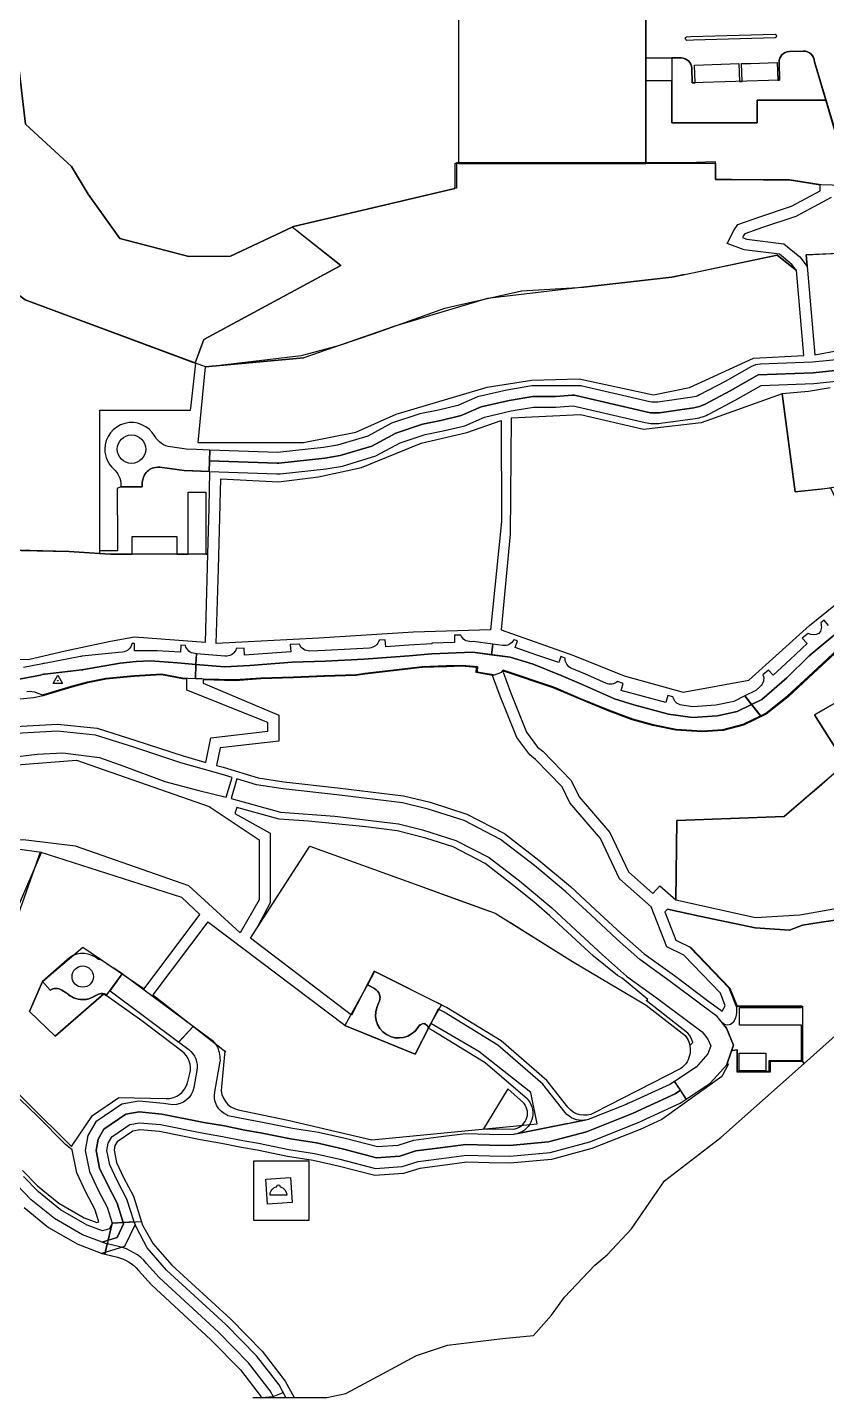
# Model space of a CAD drawing. Header units: millimetres. Extents: x 2881908 to 2882913, y 1027410 to 1028188.
# Drawn here: x 2882169.5 to 2882394.3, y 1027410.2 to 1027795.9 of the extents above; entities that cross this region are included whole.
import ezdxf

# ---------------------------------------------------------------- set-up
doc = ezdxf.new("R2010")
doc.units = ezdxf.units.MM
for name, color, linetype in [('A-road-hat', 253, 'Continuous'), ('E-1', 101, 'Continuous'), ('E-2 (STEEP SLOPES)', 105, 'Continuous'), ('E-3', 103, 'Continuous'), ('FOOTPATH', 33, 'Continuous'), ('I-1 (DZONG AND DISTRICT COURT', 134, 'Continuous'), ('OS', 80, 'Continuous'), ('ROAD', 253, 'Continuous'), ('SP-2', 231, 'Continuous'), ('TRANSIT NODE', 239, 'Continuous'), ('UV-2A', 50, 'Continuous'), ('UV-2B', 51, 'Continuous')]:
    doc.layers.add(name, color=color, linetype=linetype)

msp = doc.modelspace()

# ---------------------------------------------------------------- linework, layer by layer
at = {"layer": 'A-road-hat'}
for p, q in [((2882220.82, 1027676.9), (2882220.59, 1027670.91)), ((2882220.82, 1027676.9), (2882220.59, 1027670.91)), ((2882195.78, 1027666.59), (2882194.78, 1027666.09)), ((2882195.78, 1027666.59), (2882194.78, 1027666.09)), ((2882371.26, 1027607.69), (2882375.95, 1027601.85)), ((2882193.34, 1027459.35), (2882191.3, 1027450.58)), ((2882193.34, 1027459.35), (2882201.5, 1027459.76)), ((2882232.92, 1027410.22), (2882244.5, 1027410.26))]:
    msp.add_line(p, q, dxfattribs=at)
at = {"layer": 'A-road-hat', "linetype": 'Continuous'}
for points in [[(2882287.41, 1027520.03), (2882284.62, 1027521.42)], [(2882369.24, 1027520.13), (2882368.94, 1027520.13)], [(2882369.24, 1027520.13), (2882368.94, 1027520.13)], [(2882351.5, 1027499.21), (2882354.83, 1027494.22)]]:
    msp.add_lwpolyline(points, dxfattribs=at)
at = {"layer": 'E-1'}
for points in [[(2882389.16, 1027693.42), (2882381.74, 1027692.71)], [(2882381.74, 1027692.71), (2882385.44, 1027665.17)], [(2882395.29, 1027694.45), (2882389.16, 1027693.42)], [(2882385.44, 1027665.17), (2882393.2, 1027665.96)], [(2882393.2, 1027665.96), (2882398.68, 1027666.87)], [(2882173.73, 1027527.35), (2882170.11, 1027518.9)], [(2882265.14, 1027526.39), (2882258.79, 1027514.98)], [(2882267.08, 1027525.37), (2882265.14, 1027526.39)], [(2882170.11, 1027518.9), (2882177.34, 1027511.93), (2882190.97, 1027523.89), (2882191.63, 1027523.4)], [(2882191.63, 1027523.4), (2882191.87, 1027523.59)], [(2882258.79, 1027514.98), (2882278.57, 1027506.85)], [(2882278.57, 1027506.85), (2882282.29, 1027514.2)], [(2882304.58, 1027497.1), (2882297.79, 1027485.83)], [(2882309.04, 1027493.23), (2882304.58, 1027497.1)], [(2882309.19, 1027493.04), (2882309.04, 1027493.23)], [(2882297.79, 1027485.83), (2882306.08, 1027485.78)], [(2882328.29, 1027480.29), (2882316.91, 1027477.26)], [(2882233.21, 1027460.07), (2882233.21, 1027476.9), (2882248.64, 1027476.9), (2882248.64, 1027460.07), (2882233.21, 1027460.07)], [(2882244.01, 1027465.14), (2882237.06, 1027464.64), (2882236.53, 1027471.69), (2882243.48, 1027472.19), (2882244.01, 1027465.14)]]:
    msp.add_lwpolyline(points, dxfattribs=at)
for points in [[(2882180.37, 1027524.15), (2882179.19, 1027524.91, 0.299769), (2882175.89, 1027524.88), (2882173.73, 1027527.35)], [(2882180.74, 1027523.87, 0.038488), (2882180.37, 1027524.15)], [(2882268.28, 1027521.2, 0.427062), (2882267.08, 1027525.37)], [(2882279.35, 1027514.39, -0.975927), (2882268.28, 1027521.2)], [(2882282.29, 1027514.2, 0.752123), (2882279.35, 1027514.39)], [(2882306.08, 1027485.78, 0.593653), (2882309.19, 1027493.04)], [(2882237.74, 1027467.23, -0.354291), (2882239.61, 1027469.53, -1.110271), (2882240.59, 1027469.53, -0.354291), (2882242.45, 1027467.23), (2882237.74, 1027467.23, -0.354291)]]:
    msp.add_lwpolyline(points, format="xyb", dxfattribs=at)
at = {"layer": 'E-1', "linetype": 'Continuous'}
for points in [[(2882188.76, 1027523.4), (2882188.76, 1027523.4, -0.346074), (2882180.74, 1027523.87, 0.038488), (2882180.37, 1027524.15), (2882179.19, 1027524.91, 0.299769), (2882175.89, 1027524.88)], [(2882191.87, 1027523.59, 0.279345), (2882188.76, 1027523.4, -0.115038), (2882186.02, 1027522.31), (2882185.85, 1027522.28, -0.215287), (2882180.74, 1027523.87, 0.038488)], [(2882191.87, 1027523.58), (2882191.87, 1027523.59, 0.07992), (2882190.97, 1027523.89)]]:
    msp.add_lwpolyline(points, format="xyb", dxfattribs=at)
at = {"layer": 'E-1'}
for points in [[(2882348.69, 1027471.23), (2882364.5, 1027483.46), (2882387.95, 1027504.28), (2882387.54, 1027504.83), (2882378.43, 1027504.83), (2882378.43, 1027501.83), (2882369.13, 1027501.83), (2882369.13, 1027508.13), (2882367.78, 1027507.94), (2882367.43, 1027507.55), (2882366.23, 1027504), (2882366.67, 1027504.12), (2882364.78, 1027500.58), (2882347.97, 1027488.51), (2882341.85, 1027485.69), (2882328.29, 1027480.29), (2882316.91, 1027477.26), (2882305.3, 1027476.16), (2882299.38, 1027476.29), (2882293.1, 1027476.49), (2882286.21, 1027475.57), (2882279.84, 1027474.74), (2882275.25, 1027473.25), (2882267.25, 1027472.7), (2882256.95, 1027475.38), (2882249.84, 1027476.97), (2882242.64, 1027478.1), (2882234.12, 1027479.83), (2882229.75, 1027480.59), (2882224.05, 1027481.76), (2882218.16, 1027482.77), (2882206.61, 1027485.08), (2882201.14, 1027485.58), (2882199.12, 1027485.23), (2882194.77, 1027482.24), (2882194.12, 1027481.16), (2882193.89, 1027479.84), (2882194.6, 1027476.38), (2882196.57, 1027472.21), (2882199.35, 1027466.88), (2882201.92, 1027458.75), (2882204.89, 1027453.5), (2882210.11, 1027447.51), (2882226.7, 1027432.27), (2882235.49, 1027423.29), (2882241.96, 1027414.88), (2882244.5, 1027410.26), (2882253.68, 1027410.29), (2882259.09, 1027411.4), (2882269.34, 1027416.9), (2882278.91, 1027422.1), (2882287.64, 1027425.01), (2882303.1, 1027426.89), (2882311.8, 1027427.72), (2882316.89, 1027433.45), (2882320.61, 1027438.47), (2882329.13, 1027447.49), (2882332.58, 1027450.36), (2882339.43, 1027457.75)], [(2882248.64, 1027460.07), (2882233.21, 1027460.07), (2882233.21, 1027476.9), (2882248.64, 1027476.9)], [(2882244.01, 1027465.14), (2882237.06, 1027464.64), (2882236.53, 1027471.69), (2882243.48, 1027472.19)]]:
    msp.add_lwpolyline(points, close=True, dxfattribs=at)
at = {"layer": 'E-1', "linetype": 'Continuous'}
msp.add_lwpolyline([(2882311.8, 1027427.72), (2882316.89, 1027433.45), (2882320.61, 1027438.47), (2882329.13, 1027447.49), (2882332.58, 1027450.36), (2882339.43, 1027457.75), (2882348.69, 1027471.23), (2882364.5, 1027483.46), (2882387.95, 1027504.28)], dxfattribs=at)
at = {"layer": 'E-1'}
msp.add_lwpolyline([(2882242.45, 1027467.23), (2882237.74, 1027467.23, -0.354291), (2882239.61, 1027469.53, -1.110271), (2882240.59, 1027469.53, -0.354291)], format="xyb", close=True, dxfattribs=at)
at = {"layer": 'E-2 (STEEP SLOPES)'}
msp.add_lwpolyline([(2882392.44, 1027749.85), (2882392.44, 1027751.46), (2882383.79, 1027752.84), (2882376.51, 1027752.84), (2882363.07, 1027753.14), (2882363.07, 1027758.01), (2882354.93, 1027757.71), (2882290.19, 1027757.71), (2882290.19, 1027750.65), (2882289.73, 1027750.65), (2882289.73, 1027750.54), (2882243.96, 1027739.71), (2882257.62, 1027728.88), (2882219.11, 1027708.05), (2882216.65, 1027701.44), (2882219.47, 1027700.4), (2882219.67, 1027700.37), (2882246.54, 1027703.56), (2882247.22, 1027703.67), (2882257.42, 1027706.39), (2882267.03, 1027709.69), (2882273.34, 1027711.98), (2882286.93, 1027716.84), (2882289.73, 1027717.53), (2882308.47, 1027721.69), (2882325.95, 1027722.75), (2882350.75, 1027725.55), (2882380.37, 1027731.78), (2882385.82, 1027727.41), (2882385.82, 1027727.41), (2882385.82, 1027727.46), (2882384.53, 1027729.17), (2882381.01, 1027732.05), (2882371.07, 1027733.26), (2882366.33, 1027735.04), (2882368.25, 1027738.93), (2882369.34, 1027740.38), (2882375.25, 1027742.49), (2882384.4, 1027745.54)], close=True, dxfattribs=at)
msp.add_lwpolyline([(2882395.54, 1027747.95), (2882385.63, 1027742.63), (2882376.26, 1027739.51), (2882371.26, 1027737.72), (2882370.9, 1027737.25), (2882370.62, 1027736.69), (2882371.81, 1027736.24), (2882382.27, 1027734.97), (2882386.79, 1027731.28), (2882388.82, 1027728.61), (2882388.54, 1027731.86), (2882412.52, 1027733.11)], dxfattribs=at)
at = {"layer": 'E-3'}
for points in [[(2882195.48, 1027736.44), (2882186.61, 1027748.91), (2882181.92, 1027756.76), (2882168.96, 1027768.66), (2882166.61, 1027788.57), (2882162.89, 1027793.75), (2882144.08, 1027822.39), (2882140.6, 1027834.17)], [(2882129.94, 1027779.94), (2882132, 1027770.55), (2882131.95, 1027760.46), (2882130.7, 1027750.84), (2882130, 1027748.33), (2882168.91, 1027719.15), (2882216.65, 1027701.39), (2882219.11, 1027708), (2882257.62, 1027728.84), (2882243.96, 1027739.66), (2882226.66, 1027731.48), (2882214.89, 1027731.43), (2882195.48, 1027736.44)], [(2882195.48, 1027736.44), (2882186.61, 1027748.91)], [(2882162.59, 1027538.37), (2882173.47, 1027563.62), (2882166.62, 1027564.56)], [(2882348.83, 1027546.94), (2882349.52, 1027547.71), (2882358.49, 1027545.76), (2882374.18, 1027542.41), (2882383.84, 1027541.81), (2882387.54, 1027543.15), (2882392.17, 1027543.91), (2882405.79, 1027545.9), (2882420.26, 1027549.13), (2882427.66, 1027551.79), (2882433.11, 1027555.51), (2882441.89, 1027558.64), (2882447.95, 1027561.21), (2882449.68, 1027563.32)], [(2882348.83, 1027546.94), (2882351.84, 1027538.97)], [(2882351.84, 1027538.97), (2882356.08, 1027536.93), (2882367.08, 1027525.43), (2882369.13, 1027520.43), (2882387.54, 1027520.43), (2882387.54, 1027504.83), (2882387.95, 1027504.28)], [(2882387.95, 1027504.28), (2882398.5, 1027513.64), (2882411.94, 1027522.24), (2882430.06, 1027532.11), (2882444.29, 1027539.62)], [(2882387.95, 1027504.28), (2882387.54, 1027504.83)], [(2882168.14, 1027474.14), (2882172.34, 1027469.86), (2882178.35, 1027464.98), (2882185.51, 1027460.84), (2882189.05, 1027459.5), (2882189.53, 1027459.65), (2882189.57, 1027459.73), (2882188.45, 1027463.26), (2882185.98, 1027468), (2882183.42, 1027473.44), (2882182.08, 1027479.94), (2882180.25, 1027481.43), (2882172.31, 1027489.46), (2882167.5, 1027494.14)]]:
    msp.add_lwpolyline(points, dxfattribs=at)
at = {"layer": 'E-3', "color": 115, "linetype": 'Continuous', "true_color": 0x70a072}
msp.add_lwpolyline([(2882405.79, 1027545.9), (2882392.17, 1027543.91), (2882387.54, 1027543.15), (2882383.84, 1027541.81), (2882374.18, 1027542.41), (2882358.49, 1027545.76), (2882349.52, 1027547.71), (2882348.83, 1027546.94), (2882351.84, 1027538.97), (2882356.08, 1027536.93), (2882367.08, 1027525.43), (2882369.13, 1027520.43), (2882387.54, 1027520.43), (2882387.54, 1027504.83), (2882387.95, 1027504.28), (2882398.5, 1027513.64)], dxfattribs=at)
at = {"layer": 'FOOTPATH'}
msp.add_lwpolyline([(2882168.57, 1027463.7), (2882175.43, 1027458.14), (2882183.7, 1027453.36), (2882190.21, 1027450.89, 0.033264), (2882190.97, 1027450.66), (2882191.3, 1027450.58), (2882191.98, 1027453.51), (2882191.65, 1027453.58, -0.033264), (2882191.27, 1027453.7), (2882190.5, 1027453.99), (2882192.21, 1027454.51), (2882193.34, 1027459.35), (2882192.58, 1027457.76), (2882190.61, 1027457.16), (2882186.28, 1027458.79), (2882178.84, 1027463.1), (2882172.61, 1027468.14), (2882168.4, 1027472.45)], format="xyb", dxfattribs=at)
at = {"layer": 'I-1 (DZONG AND DISTRICT COURT'}
msp.add_lwpolyline([(2882144.08, 1027822.39), (2882162.89, 1027793.75), (2882166.61, 1027788.57), (2882168.96, 1027768.66), (2882181.92, 1027756.76), (2882186.61, 1027748.91), (2882195.48, 1027736.44), (2882214.89, 1027731.43), (2882226.66, 1027731.48), (2882244, 1027739.68), (2882243.96, 1027739.71), (2882289.73, 1027750.54), (2882289.73, 1027750.65), (2882289.86, 1027751.19), (2882289.85, 1027757.66), (2882343.42, 1027757.66), (2882343.42, 1027877.73)], dxfattribs=at)
msp.add_lwpolyline([(2882216.84, 1027701.32), (2882168.91, 1027719.15), (2882130.07, 1027748.28), (2882128.97, 1027744.34), (2882125.79, 1027738.24), (2882120.81, 1027730.77), (2882100.04, 1027702.77), (2882089.48, 1027680.83), (2882086.17, 1027672.32), (2882086.51, 1027670.93), (2882086.94, 1027670.07), (2882112.71, 1027638.79), (2882112.86, 1027638.61), (2882112.86, 1027638.6), (2882116.41, 1027634.3), (2882119.54, 1027635.65), (2882149.77, 1027649.05), (2882181.27, 1027648.36), (2882189.85, 1027647.78), (2882189.85, 1027688.13), (2882215.37, 1027688.13), (2882215.48, 1027688.71)], close=True, dxfattribs=at)
at = {"layer": 'OS'}
for points in [[(2882394.09, 1027775.36), (2882374.74, 1027775.36), (2882374.74, 1027769.05), (2882350.73, 1027769.05), (2882350.73, 1027780.86), (2882343.42, 1027780.86), (2882343.42, 1027757.66), (2882363.07, 1027757.66), (2882363.07, 1027753.09), (2882383.82, 1027753.09), (2882392.74, 1027751.66), (2882398.92, 1027751.45), (2882400.91, 1027752.03)], [(2882218.9, 1027612.27), (2882218.9, 1027611.32), (2882240.18, 1027602.26), (2882240.18, 1027594.98), (2882223.68, 1027593.08), (2882222.7, 1027588.14), (2882224.53, 1027587.63), (2882234.37, 1027584.63), (2882241.63, 1027583.56), (2882256.76, 1027581.85), (2882275.32, 1027579.59), (2882282.79, 1027577.77), (2882293.12, 1027574.47), (2882303.65, 1027568.96), (2882313.36, 1027561.51), (2882322.27, 1027554.1), (2882329.2, 1027547.61), (2882336.62, 1027540.74), (2882342.96, 1027535.09), (2882351.47, 1027528.99), (2882360.41, 1027522.27), (2882364.88, 1027518.98), (2882365.8, 1027520.45), (2882364.41, 1027524.05), (2882354.15, 1027534.77), (2882349.38, 1027537.06), (2882344.94, 1027548.38), (2882336.07, 1027556.26), (2882330.73, 1027567.6), (2882322.07, 1027577.6), (2882319.88, 1027582.11), (2882312.4, 1027589.84), (2882310.78, 1027591.11), (2882307.12, 1027596.01), (2882302.47, 1027607.62), (2882300.34, 1027613.47), (2882295.68, 1027614.28), (2882295.77, 1027615.74), (2882291.73, 1027616.06), (2882287.33, 1027615.93), (2882280.55, 1027615.73), (2882264.4, 1027613.86), (2882262, 1027613.48), (2882253.02, 1027613.19), (2882244.39, 1027612.77), (2882235.16, 1027612.54), (2882227.97, 1027611.99), (2882219.04, 1027612.26)]]:
    msp.add_lwpolyline(points, close=True, dxfattribs=at)
for points in [[(2882397.68, 1027620.68), (2882390.61, 1027614.12), (2882383.47, 1027607.5), (2882377.33, 1027602.57), (2882370.95, 1027599.5), (2882365.15, 1027597.97), (2882359.26, 1027597.57), (2882351.92, 1027598.05), (2882345.45, 1027599.35), (2882339.62, 1027600.98), (2882332.86, 1027603.49), (2882324.98, 1027606.75), (2882317.36, 1027610.03), (2882303.38, 1027614.7), (2882303.29, 1027614.44), (2882305.37, 1027608.73), (2882309.85, 1027597.54), (2882313.01, 1027593.29), (2882314.47, 1027592.15), (2882322.45, 1027583.92), (2882324.68, 1027579.32), (2882333.35, 1027569.31), (2882338.61, 1027558.16), (2882345.43, 1027552.09), (2882347.4, 1027554.22), (2882351.86, 1027550.34), (2882352.17, 1027572.63), (2882382.31, 1027573.79), (2882385.14, 1027576.2), (2882389.3, 1027579.74), (2882391.45, 1027581.58), (2882394.57, 1027584.24)], [(2882399.62, 1027588.55), (2882390.86, 1027602.43), (2882414.03, 1027615.71)], [(2882166.04, 1027599.15), (2882178.01, 1027599.76), (2882189.08, 1027598.62), (2882200, 1027595.19), (2882213.28, 1027590.82), (2882219.71, 1027589), (2882221.08, 1027595.9), (2882237.08, 1027597.75), (2882237.08, 1027600.21), (2882214.33, 1027609.33), (2882214.33, 1027612.46), (2882213.12, 1027612.51), (2882207.19, 1027613.64), (2882199.56, 1027613.19), (2882191.61, 1027612.43), (2882186.46, 1027611.35), (2882181.96, 1027610.17), (2882176.67, 1027608.54), (2882173.97, 1027607.71), (2882171.19, 1027607.17), (2882164.6, 1027606.47)]]:
    msp.add_lwpolyline(points, dxfattribs=at)
msp.add_lwpolyline([(2882356.64, 1027510.18, 0.101049), (2882355.24, 1027512.83), (2882343.53, 1027521.96), (2882343.98, 1027522.31), (2882336.81, 1027528.27), (2882335.44, 1027529.01), (2882328.69, 1027534.45), (2882316.45, 1027545.85), (2882311.9, 1027549.72), (2882305.98, 1027554.57), (2882298.25, 1027560.5), (2882289.25, 1027565.21), (2882281.54, 1027567.67), (2882273.52, 1027569.74), (2882264.65, 1027570.82), (2882248.52, 1027572.43), (2882240.33, 1027573.03), (2882228.38, 1027576.3), (2882227.85, 1027574.63), (2882237.76, 1027569.04), (2882237.76, 1027549.45), (2882234.27, 1027542.87), (2882234.38, 1027542.89), (2882248.96, 1027565.47), (2882279.55, 1027554.34), (2882285.18, 1027552.3), (2882290.14, 1027550.46), (2882298.18, 1027547.59), (2882301.11, 1027546.53), (2882304.04, 1027544.7), (2882306.1, 1027543.44), (2882306.25, 1027543.33), (2882322.84, 1027533), (2882343.52, 1027520.7), (2882354.53, 1027512.11, -0.121245), (2882355.83, 1027509.29)], format="xyb", close=True, dxfattribs=at)
at = {"layer": 'ROAD'}
for points in [[(2882290.87, 1027847.75), (2882343.42, 1027847.75), (2882343.42, 1027757.51), (2882290.87, 1027757.51)], [(2882412.39, 1027632.44), (2882412.5, 1027632.36), (2882413.83, 1027633.48), (2882411.6, 1027637.01), (2882405.64, 1027632.36), (2882398.26, 1027626.44), (2882389.36, 1027619.03), (2882383.11, 1027612.82), (2882376.03, 1027606.73), (2882373.19, 1027605.3), (2882375.73, 1027602.13), (2882377.17, 1027602.83), (2882383.28, 1027607.73), (2882390.41, 1027614.34), (2882397.48, 1027620.91), (2882405.9, 1027627.72), (2882412.39, 1027632.44)], [(2882311.73, 1027616.61), (2882305.32, 1027618.58), (2882294.76, 1027619.99), (2882283.18, 1027619.52), (2882276.87, 1027618.96), (2882264.12, 1027618.06), (2882253.36, 1027617.51), (2882244.01, 1027617.17), (2882232.09, 1027616.27), (2882224.96, 1027615.86), (2882216.92, 1027616.58), (2882216.76, 1027612.66), (2882218.6, 1027612.58), (2882219.05, 1027612.56), (2882227.96, 1027612.29), (2882235.14, 1027612.84), (2882244.38, 1027613.07), (2882253.01, 1027613.49), (2882261.97, 1027613.78), (2882264.36, 1027614.16), (2882280.53, 1027616.03), (2882287.32, 1027616.23), (2882291.74, 1027616.36), (2882296.09, 1027616.01), (2882296, 1027614.53), (2882300.57, 1027613.74), (2882300.63, 1027613.58), (2882302.97, 1027614.43), (2882303.19, 1027615.08), (2882317.46, 1027610.31), (2882325.1, 1027607.02), (2882332.97, 1027603.77), (2882339.72, 1027601.27), (2882345.52, 1027599.64), (2882351.96, 1027598.34), (2882359.26, 1027597.87), (2882365.1, 1027598.27), (2882370.84, 1027599.78), (2882375.73, 1027602.13), (2882373.19, 1027605.3), (2882369.17, 1027603.28), (2882363.56, 1027602.14), (2882356.6, 1027601.64), (2882349.84, 1027602.59), (2882340.1, 1027605.18), (2882334.66, 1027606.9), (2882325.3, 1027611.05), (2882319.6, 1027613.44), (2882311.73, 1027616.61)], [(2882179.36, 1027611.25), (2882176.76, 1027611.25), (2882178.06, 1027613.51), (2882179.36, 1027611.25)], [(2882178.11, 1027611.95), (2882178.06, 1027611.92), (2882178.01, 1027611.95), (2882177.98, 1027612), (2882178.01, 1027612.05), (2882178.06, 1027612.08), (2882178.11, 1027612.05), (2882178.14, 1027612), (2882178.11, 1027611.95)], [(2882341.71, 1027533.53), (2882335.28, 1027539.26), (2882327.84, 1027546.15), (2882320.94, 1027552.6), (2882312.11, 1027559.95), (2882302.57, 1027567.27), (2882292.35, 1027572.62), (2882282.25, 1027575.84), (2882274.96, 1027577.62), (2882256.56, 1027579.86), (2882241.48, 1027581.56), (2882233.93, 1027582.68), (2882228.36, 1027584.37), (2882226.84, 1027578.8), (2882240.67, 1027575.01), (2882255.98, 1027573.89), (2882273.88, 1027571.71), (2882280.63, 1027570.06), (2882290.03, 1027567.06), (2882299.33, 1027562.19), (2882308.36, 1027555.26), (2882316.97, 1027548.1), (2882323.75, 1027541.75), (2882331.25, 1027534.81), (2882337.96, 1027528.84), (2882346.74, 1027522.54), (2882355.63, 1027515.86), (2882359.27, 1027513.17), (2882360.92, 1027511.11), (2882361.68, 1027509.24), (2882360.9, 1027506.96), (2882357.59, 1027503.27), (2882351.5, 1027499.21), (2882354.83, 1027494.22), (2882361.54, 1027498.7), (2882366.18, 1027503.86), (2882366.23, 1027504), (2882366.23, 1027504), (2882367.43, 1027507.55), (2882367.46, 1027507.58), (2882368.09, 1027509.43), (2882366.14, 1027514.18), (2882363.47, 1027517.53), (2882359.21, 1027520.67), (2882350.29, 1027527.38), (2882341.71, 1027533.53)], [(2882196.14, 1027529.49), (2882192.74, 1027524.78), (2882192.8, 1027524.75), (2882212.06, 1027510.27), (2882216.17, 1027514.64)], [(2882374.67, 1027507.16), (2882377.17, 1027507.16), (2882377.17, 1027502.16), (2882374.67, 1027502.16), (2882372.17, 1027502.16), (2882369.67, 1027502.16), (2882369.67, 1027507.16), (2882372.17, 1027507.16), (2882374.67, 1027507.16)], [(2882341.06, 1027487.53), (2882353.11, 1027493.08), (2882354.83, 1027494.22), (2882353.17, 1027496.72), (2882351.65, 1027495.7), (2882339.87, 1027490.29), (2882326.71, 1027485.04), (2882316.03, 1027482.2), (2882305.12, 1027481.17), (2882299.51, 1027481.29), (2882292.84, 1027481.5), (2882285.56, 1027480.52), (2882278.73, 1027479.64), (2882274.29, 1027478.19), (2882267.72, 1027477.74), (2882258.12, 1027480.24), (2882250.78, 1027481.88), (2882243.53, 1027483.03), (2882235.04, 1027484.74), (2882230.69, 1027485.5), (2882224.97, 1027486.68), (2882219.08, 1027487.68), (2882207.33, 1027490.04), (2882200.93, 1027490.62), (2882197.18, 1027489.97), (2882191.03, 1027485.74), (2882189.36, 1027482.94), (2882188.8, 1027479.77), (2882189.82, 1027474.79), (2882192.09, 1027469.99), (2882194.71, 1027464.95), (2882196.44, 1027459.5), (2882199.54, 1027459.66), (2882197.49, 1027466.11), (2882194.77, 1027471.32), (2882192.69, 1027475.75), (2882191.85, 1027479.81), (2882192.22, 1027481.87), (2882193.27, 1027483.64), (2882198.34, 1027487.12), (2882201.06, 1027487.6), (2882206.89, 1027487.06), (2882218.53, 1027484.73), (2882224.42, 1027483.73), (2882230.13, 1027482.55), (2882234.49, 1027481.79), (2882243, 1027480.07), (2882250.22, 1027478.93), (2882257.42, 1027477.32), (2882267.44, 1027474.72), (2882274.87, 1027475.23), (2882279.4, 1027476.7), (2882285.95, 1027477.55), (2882292.99, 1027478.49), (2882299.43, 1027478.29), (2882305.23, 1027478.16), (2882316.56, 1027479.24), (2882327.66, 1027482.19)], [(2882196.56, 1027459.12), (2882196.44, 1027459.5), (2882193.34, 1027459.35), (2882192.21, 1027454.51), (2882194.72, 1027455.27), (2882196.56, 1027459.12)]]:
    msp.add_lwpolyline(points, close=True, dxfattribs=at)
for points in [[(2882343.42, 1027805.82), (2882343.42, 1027787.26), (2882353.34, 1027787.26, -0.405633), (2882356.34, 1027784.35), (2882356.34, 1027784.35, 0.40575), (2882353.34, 1027787.26), (2882353.34, 1027787.26, -0.405729), (2882356.34, 1027784.35), (2882356.46, 1027780.26), (2882357.3, 1027780.29), (2882357.13, 1027785.28), (2882359.63, 1027785.36), (2882362.08, 1027785.43), (2882362.08, 1027785.43), (2882362.13, 1027785.43), (2882364.63, 1027785.51), (2882364.63, 1027785.49), (2882367.13, 1027785.57), (2882367.13, 1027785.58), (2882369.63, 1027785.66), (2882369.79, 1027780.66), (2882370.55, 1027780.68), (2882370.39, 1027785.67), (2882372.89, 1027785.75), (2882375.39, 1027785.81), (2882375.38, 1027785.82), (2882377.88, 1027785.9), (2882380.38, 1027785.98), (2882380.55, 1027780.98), (2882381.05, 1027781), (2882380.9, 1027786, -0.414033), (2882383.81, 1027789.08), (2882387.7, 1027789.2, -0.206383), (2882389.91, 1027788.32, -0.18942), (2882390.92, 1027786.19), (2882400.88, 1027752.81)], [(2882356.87, 1027792.28), (2882354.97, 1027792.22, -0.615481), (2882354.84, 1027793.22), (2882354.84, 1027793.22), (2882354.84, 1027793.22), (2882356.12, 1027793.26)], [(2882356.12, 1027793.26), (2882379.77, 1027793.95, -0.83947), (2882379.8, 1027792.95), (2882356.87, 1027792.28)], [(2882399.9, 1027702.61), (2882390.3, 1027701.6), (2882375.69, 1027701.1, 0.120816), (2882372.94, 1027700.32), (2882365.91, 1027696.34), (2882358.53, 1027692.41, -0.088016), (2882356.54, 1027691.76), (2882346.77, 1027690.4, -0.091778), (2882344.59, 1027690.49), (2882325.57, 1027694.9, 0.05695), (2882324.89, 1027694.98), (2882311.39, 1027694.98), (2882304.38, 1027693.81), (2882296.14, 1027691.91), (2882290.56, 1027689.48), (2882285.12, 1027688.14), (2882279.85, 1027687.11), (2882271.94, 1027684.44), (2882265.22, 1027680.83), (2882256.75, 1027678.27), (2882252.75, 1027677.6), (2882239.89, 1027676.19), (2882220.82, 1027676.9), (2882220.71, 1027673.91), (2882239.78, 1027673.19, 0.036781), (2882240.22, 1027673.2), (2882253.16, 1027674.63), (2882257.44, 1027675.34), (2882266.37, 1027678.04), (2882273.14, 1027681.68), (2882280.62, 1027684.2), (2882285.77, 1027685.21), (2882291.53, 1027686.63), (2882297.09, 1027689.05), (2882304.97, 1027690.87), (2882311.63, 1027691.98), (2882318, 1027691.98), (2882322.82, 1027692.32, -0.074843), (2882323.71, 1027692.25), (2882343.91, 1027687.57, 0.091778), (2882347.19, 1027687.43), (2882356.95, 1027688.79, 0.088016), (2882359.94, 1027689.76), (2882367.35, 1027693.71), (2882375.06, 1027698.07), (2882390.5, 1027698.61), (2882400.22, 1027699.63, 0.07696)], [(2882400.22, 1027699.63), (2882390.5, 1027698.61), (2882375.06, 1027698.07), (2882367.35, 1027693.71), (2882359.94, 1027689.76, -0.088016), (2882356.95, 1027688.79), (2882347.19, 1027687.43, -0.091778), (2882343.91, 1027687.57), (2882323.71, 1027692.25, 0.074843), (2882322.82, 1027692.32), (2882318, 1027691.98), (2882311.63, 1027691.98), (2882304.97, 1027690.87), (2882297.09, 1027689.05), (2882291.53, 1027686.63), (2882285.77, 1027685.21), (2882280.62, 1027684.2), (2882273.14, 1027681.68), (2882266.37, 1027678.04), (2882257.44, 1027675.34), (2882253.16, 1027674.63), (2882240.22, 1027673.2, -0.036781), (2882239.78, 1027673.19), (2882220.71, 1027673.91), (2882220.59, 1027670.91), (2882239.67, 1027670.19, 0.036781), (2882240.55, 1027670.22), (2882253.57, 1027671.65), (2882258.12, 1027672.42), (2882267.53, 1027675.26), (2882274.34, 1027678.92), (2882281.39, 1027681.3), (2882286.42, 1027682.28), (2882292.49, 1027683.77), (2882298.03, 1027686.19), (2882305.55, 1027687.92), (2882311.88, 1027688.98), (2882318.11, 1027688.98), (2882323.03, 1027689.33), (2882343.24, 1027684.65, 0.091778), (2882347.6, 1027684.45), (2882357.36, 1027685.82, 0.088016), (2882361.35, 1027687.11), (2882368.8, 1027691.08), (2882375.9, 1027695.1), (2882390.71, 1027695.61), (2882400.53, 1027696.64, 0.07696)], [(2882394.78, 1027627.52), (2882393.57, 1027629.04), (2882392.62, 1027628.25, -0.270638), (2882392.09, 1027625.27, -0.270638), (2882389.07, 1027625.29), (2882387.42, 1027623.92), (2882388.81, 1027622.42), (2882384.06, 1027617.99), (2882379.3, 1027613.56), (2882377.97, 1027614.99), (2882376.39, 1027613.64, -0.317837), (2882375.55, 1027610.28), (2882374.35, 1027609.24), (2882371.26, 1027607.69), (2882373.19, 1027605.3), (2882376.03, 1027606.73), (2882383.11, 1027612.82), (2882389.36, 1027619.03), (2882398.26, 1027626.44)], [(2882167.17, 1027612.39), (2882173.17, 1027613.59), (2882173.7, 1027613.72, -0.031141), (2882174.43, 1027613.85), (2882184.79, 1027615.03, 0.016977), (2882185.39, 1027615.12), (2882195.55, 1027616.97), (2882200.05, 1027617.43), (2882204.12, 1027617.54), (2882211.71, 1027617.05), (2882216.92, 1027616.58), (2882217.05, 1027619.58), (2882217.05, 1027619.58), (2882216.59, 1027619.62, -0.317837), (2882213.95, 1027621.87), (2882212.64, 1027621.96), (2882212.52, 1027619.98), (2882206.03, 1027620.39), (2882206.03, 1027620.42), (2882199.58, 1027620.42), (2882199.58, 1027622.42), (2882198.89, 1027622.44, -0.328629), (2882196.28, 1027620.06), (2882195.13, 1027619.95), (2882184.84, 1027618.87, -0.016977), (2882184.44, 1027618.81), (2882174.29, 1027616.85, 0.020994), (2882173.79, 1027616.78), (2882168.41, 1027615.7)], [(2882169.32, 1027608.99, -0.120849), (2882172.16, 1027608.6), (2882173.78, 1027607.97), (2882176.58, 1027608.83), (2882181.88, 1027610.46), (2882186.39, 1027611.64), (2882191.56, 1027612.73), (2882199.54, 1027613.49), (2882207.21, 1027613.94), (2882213.16, 1027612.81), (2882214.63, 1027612.75), (2882216.76, 1027612.66), (2882216.92, 1027616.58), (2882211.71, 1027617.05), (2882204.12, 1027617.54), (2882200.05, 1027617.43), (2882195.55, 1027616.97), (2882185.39, 1027615.12, -0.016977), (2882184.79, 1027615.03), (2882174.43, 1027613.85, 0.031141), (2882173.7, 1027613.72), (2882173.17, 1027613.59), (2882167.17, 1027612.39)], [(2882168.57, 1027463.7), (2882175.43, 1027458.14), (2882183.7, 1027453.36), (2882190.21, 1027450.89, 0.033264), (2882190.97, 1027450.66), (2882191.3, 1027450.58), (2882191.98, 1027453.51), (2882191.65, 1027453.58, -0.033264), (2882191.27, 1027453.7), (2882190.5, 1027453.99), (2882192.21, 1027454.51), (2882193.34, 1027459.35), (2882192.58, 1027457.76), (2882190.61, 1027457.16), (2882186.28, 1027458.79), (2882178.84, 1027463.1), (2882172.61, 1027468.14), (2882168.4, 1027472.45)], [(2882168.57, 1027463.7), (2882175.43, 1027458.14), (2882183.7, 1027453.36), (2882190.21, 1027450.89, 0.033264), (2882190.97, 1027450.66), (2882194.45, 1027449.85, -0.157693), (2882200.77, 1027446.04), (2882204.37, 1027441.92), (2882221.13, 1027426.52), (2882229.44, 1027418.03), (2882235.25, 1027410.48), (2882235.39, 1027410.23), (2882242.22, 1027410.25), (2882240.28, 1027413.78), (2882233.98, 1027421.97), (2882225.31, 1027430.83), (2882208.67, 1027446.11), (2882208.67, 1027446.11), (2882203.19, 1027452.41), (2882200.27, 1027457.95, -0.038768), (2882199.54, 1027459.66), (2882196.44, 1027459.5), (2882196.56, 1027459.12), (2882194.72, 1027455.27), (2882190.5, 1027453.99), (2882184.99, 1027456.08), (2882177.14, 1027460.62), (2882170.59, 1027465.92), (2882166.35, 1027470.25)]]:
    msp.add_lwpolyline(points, format="xyb", dxfattribs=at)
for points in [[(2882220.82, 1027676.9), (2882217.04, 1027677.05), (2882214.13, 1027677.15), (2882209.75, 1027677.77, -0.235373), (2882205.33, 1027680.8, 0.7739), (2882191.28, 1027677.15, 0.213422), (2882193.78, 1027671.56, -0.213422), (2882195.78, 1027667.09), (2882195.78, 1027666.59), (2882201.78, 1027666.59), (2882201.78, 1027667.09, -0.123226), (2882202.48, 1027669.92, -0.207754), (2882204.98, 1027671.9, -0.100343), (2882207.36, 1027672.04), (2882213.6, 1027671.17), (2882220.59, 1027670.91), (2882220.82, 1027676.9)], [(2882220.82, 1027676.9), (2882217.04, 1027677.05), (2882214.13, 1027677.15), (2882209.75, 1027677.77, -0.235373), (2882205.33, 1027680.8, 0.7739), (2882191.28, 1027677.15, 0.213422), (2882193.78, 1027671.56, -0.213422), (2882195.78, 1027667.09), (2882195.78, 1027666.59), (2882201.78, 1027666.59), (2882201.78, 1027667.09, -0.123226), (2882202.48, 1027669.92, -0.207754), (2882204.98, 1027671.9, -0.100343), (2882207.36, 1027672.04), (2882213.6, 1027671.17), (2882220.59, 1027670.91), (2882220.82, 1027676.9)], [(2882214.71, 1027660.06), (2882214.71, 1027662.56), (2882214.71, 1027665.06), (2882219.71, 1027665.06), (2882219.71, 1027662.56), (2882219.71, 1027660.06), (2882219.71, 1027657.56), (2882219.71, 1027655.06), (2882219.71, 1027652.56), (2882219.71, 1027650.06), (2882219.71, 1027647.6), (2882220.25, 1027647.6), (2882220.6, 1027660.63), (2882220.79, 1027670.9), (2882213.6, 1027671.17), (2882207.36, 1027672.04, 0.100343), (2882204.98, 1027671.9, 0.207754), (2882202.48, 1027669.92, 0.123226), (2882201.78, 1027667.09), (2882201.78, 1027666.59), (2882195.78, 1027666.59), (2882194.78, 1027666.09), (2882194.78, 1027663.59), (2882194.78, 1027661.09), (2882194.78, 1027658.59), (2882194.81, 1027658.59), (2882194.81, 1027656.09), (2882194.81, 1027653.59), (2882194.81, 1027651.09), (2882194.81, 1027648.59), (2882189.78, 1027648.59), (2882189.78, 1027647.81), (2882192.89, 1027647.6), (2882198.99, 1027647.6), (2882198.99, 1027652.6), (2882201.49, 1027652.6), (2882203.99, 1027652.6), (2882206.49, 1027652.6), (2882208.99, 1027652.6), (2882211.49, 1027652.6), (2882211.49, 1027647.6), (2882214.71, 1027647.6), (2882214.71, 1027650.06), (2882214.71, 1027652.56), (2882214.71, 1027655.06), (2882214.71, 1027657.56), (2882214.71, 1027660.06)], [(2882214.71, 1027660.06), (2882214.71, 1027662.56), (2882214.71, 1027665.06), (2882219.71, 1027665.06), (2882219.71, 1027662.56), (2882219.71, 1027660.06), (2882219.71, 1027657.56), (2882219.71, 1027655.06), (2882219.71, 1027652.56), (2882219.71, 1027650.06), (2882219.71, 1027647.6), (2882220.25, 1027647.6), (2882220.6, 1027660.63), (2882220.79, 1027670.9), (2882213.6, 1027671.17), (2882207.36, 1027672.04, 0.100343), (2882204.98, 1027671.9, 0.207754), (2882202.48, 1027669.92, 0.123226), (2882201.78, 1027667.09), (2882201.78, 1027666.59), (2882195.78, 1027666.59), (2882194.78, 1027666.09), (2882194.78, 1027663.59), (2882194.78, 1027661.09), (2882194.78, 1027658.59), (2882194.81, 1027658.59), (2882194.81, 1027656.09), (2882194.81, 1027653.59), (2882194.81, 1027651.09), (2882194.81, 1027648.59), (2882189.78, 1027648.59), (2882189.78, 1027647.81), (2882192.89, 1027647.6), (2882198.99, 1027647.6), (2882198.99, 1027652.6), (2882201.49, 1027652.6), (2882203.99, 1027652.6), (2882206.49, 1027652.6), (2882208.99, 1027652.6), (2882211.49, 1027652.6), (2882211.49, 1027647.6), (2882214.71, 1027647.6), (2882214.71, 1027650.06), (2882214.71, 1027652.56), (2882214.71, 1027655.06), (2882214.71, 1027657.56), (2882214.71, 1027660.06)], [(2882300.43, 1027622.26), (2882294.9, 1027622.99), (2882294.29, 1027622.97, -0.317837), (2882291.38, 1027624.85), (2882289.61, 1027624.78), (2882289.67, 1027622.73), (2882283.25, 1027622.53), (2882283.26, 1027622.4), (2882276.77, 1027621.96), (2882270.29, 1027621.52), (2882270.15, 1027623.5), (2882268.4, 1027623.38, -0.317837), (2882265.72, 1027621.18), (2882263.93, 1027621.06), (2882253.23, 1027620.51), (2882248.91, 1027620.35, -0.317837), (2882246.01, 1027622.25), (2882243.73, 1027622.16), (2882243.41, 1027622.14), (2882243.55, 1027620.1), (2882237.06, 1027619.66), (2882230.58, 1027619.21), (2882230.44, 1027621.19), (2882228.26, 1027621.06, -0.317837), (2882225.55, 1027618.9), (2882225, 1027618.87), (2882217.05, 1027619.58), (2882216.92, 1027616.58), (2882224.96, 1027615.86), (2882232.09, 1027616.27), (2882244.01, 1027617.17), (2882253.36, 1027617.51), (2882264.12, 1027618.06), (2882276.87, 1027618.96), (2882283.18, 1027619.52), (2882294.76, 1027619.99), (2882300, 1027619.29), (2882300.43, 1027622.26)], [(2882312.8, 1027619.2), (2882306.65, 1027621.31), (2882307.3, 1027623.2), (2882306.39, 1027623.48), (2882306.3, 1027623.49, -0.317837), (2882303.23, 1027621.88), (2882300.43, 1027622.26), (2882300, 1027619.29), (2882305.32, 1027618.58), (2882311.73, 1027616.61), (2882319.6, 1027613.44), (2882325.3, 1027611.05), (2882334.66, 1027606.9), (2882340.1, 1027605.18), (2882349.84, 1027602.59), (2882356.6, 1027601.64), (2882363.56, 1027602.14), (2882369.17, 1027603.28), (2882373.19, 1027605.3), (2882371.26, 1027607.69), (2882368.18, 1027606.14), (2882363.15, 1027605.12), (2882356.7, 1027604.65), (2882353.59, 1027605.09, -0.320893), (2882351.07, 1027607.5), (2882349.59, 1027607.81), (2882349.07, 1027605.87), (2882342.8, 1027607.57), (2882336.52, 1027609.27), (2882337.04, 1027611.2), (2882335.46, 1027611.79, -0.298253), (2882332.22, 1027611.26), (2882326.49, 1027613.81), (2882322.63, 1027615.45, -0.317837), (2882320.75, 1027618.37), (2882319.55, 1027618.85), (2882318.95, 1027617.1), (2882312.8, 1027619.2)], [(2882193.79, 1027531.1), (2882193.65, 1027531.19, -0.139873), (2882193.24, 1027531.47, -0.070407), (2882190.61, 1027533.26), (2882189.5, 1027533.48, 0.350527), (2882181.4, 1027534.11), (2882173.72, 1027527.34), (2882175.89, 1027524.88, -0.299769), (2882179.19, 1027524.91), (2882180.37, 1027524.15, -0.038488), (2882180.74, 1027523.87, 0.215287), (2882185.85, 1027522.28), (2882186.02, 1027522.31, 0.11494), (2882188.76, 1027523.39, -0.27957), (2882191.87, 1027523.59), (2882196.14, 1027529.49)], [(2882387.24, 1027515.05), (2882384.74, 1027515.05), (2882382.24, 1027515.05), (2882379.74, 1027515.05), (2882377.24, 1027515.05), (2882374.74, 1027515.05), (2882372.24, 1027515.05), (2882369.74, 1027515.05), (2882369.74, 1027520.05), (2882372.24, 1027520.05), (2882374.74, 1027520.05), (2882377.24, 1027520.05), (2882379.74, 1027520.05), (2882382.24, 1027520.05), (2882384.74, 1027520.05), (2882387.24, 1027520.05), (2882387.24, 1027520.43), (2882381.73, 1027520.43), (2882369.13, 1027520.43), (2882367.08, 1027525.43), (2882356.08, 1027536.93), (2882355.86, 1027537.04), (2882366.82, 1027525.58), (2882368.94, 1027520.07), (2882368.94, 1027518.63, -0.169872), (2882367.96, 1027515.82, -0.481634), (2882364.84, 1027515.82), (2882366.14, 1027514.18), (2882368.09, 1027509.43), (2882367.46, 1027507.58), (2882367.78, 1027507.94), (2882369.13, 1027508.13), (2882369.13, 1027502.13), (2882378.13, 1027502.13), (2882378.13, 1027505.13), (2882387.24, 1027505.13), (2882387.24, 1027515.05)], [(2882285.99, 1027520.74), (2882282.89, 1027522.29), (2882267.1, 1027530.18), (2882265.14, 1027526.39), (2882267.08, 1027525.37, -0.427062), (2882268.28, 1027521.2, 0.974928), (2882279.34, 1027514.38, -0.334883), (2882281.36, 1027515.49), (2882281.4, 1027515.36, 0.74392), (2882281.08, 1027515.38), (2882281.33, 1027515.47, 0.284787), (2882281.08, 1027515.38, -0.337187), (2882282.29, 1027514.21), (2882282.26, 1027514.21)], [(2882301.83, 1027509.41), (2882286.68, 1027518.71), (2882285, 1027519.56), (2882282.29, 1027514.2), (2882283.76, 1027513.46), (2882298.27, 1027504.55), (2882310.13, 1027494.27), (2882310.37, 1027493.97, -0.52652), (2882307.42, 1027484.53), (2882326.22, 1027488.27, -0.264414), (2882320.73, 1027490.51), (2882314.49, 1027498.43), (2882301.83, 1027509.41)], [(2882326.22, 1027488.27), (2882322.57, 1027487.54, -0.060142), (2882321.87, 1027487.4), (2882321.07, 1027487.25), (2882307.42, 1027484.53, -0.051146), (2882306.22, 1027484.29), (2882305.01, 1027484.17), (2882299.59, 1027484.29), (2882292.69, 1027484.5), (2882285.17, 1027483.5), (2882278.07, 1027482.58), (2882273.72, 1027481.16), (2882268, 1027480.77), (2882258.83, 1027483.15), (2882251.34, 1027484.83), (2882244.06, 1027485.98), (2882235.6, 1027487.69), (2882231.25, 1027488.45), (2882225.84, 1027489.57, -0.000668), (2882225.81, 1027489.68, -0.354342), (2882222.18, 1027496.31), (2882223.74, 1027504.86, 0.01464), (2882223.79, 1027505.21, 0.106967), (2882222.81, 1027509.3, 0.083144), (2882221.44, 1027510.73), (2882216.17, 1027514.64), (2882212.04, 1027510.29, -0.007587), (2882212.36, 1027510.05), (2882214.87, 1027508.16, -0.283888), (2882217.17, 1027502.29), (2882216.3, 1027497.53, -0.362383), (2882210.4, 1027492.6), (2882207.76, 1027493.01), (2882200.81, 1027493.65), (2882196.02, 1027492.81), (2882188.79, 1027487.84), (2882186.5, 1027484), (2882185.74, 1027479.73), (2882186.96, 1027473.84), (2882189.4, 1027468.65), (2882191.93, 1027463.8), (2882193.34, 1027459.35), (2882196.44, 1027459.5), (2882194.71, 1027464.95), (2882192.09, 1027469.99), (2882189.82, 1027474.79), (2882188.8, 1027479.77), (2882189.36, 1027482.94), (2882191.03, 1027485.74), (2882197.18, 1027489.97), (2882200.93, 1027490.62), (2882207.33, 1027490.04), (2882219.08, 1027487.68), (2882224.97, 1027486.68), (2882230.69, 1027485.5), (2882235.04, 1027484.74), (2882243.53, 1027483.03), (2882250.78, 1027481.88), (2882258.12, 1027480.24), (2882267.72, 1027477.74), (2882274.29, 1027478.19), (2882278.73, 1027479.64), (2882285.56, 1027480.52), (2882292.84, 1027481.5), (2882299.51, 1027481.29), (2882305.12, 1027481.17), (2882316.03, 1027482.2), (2882326.71, 1027485.04), (2882339.87, 1027490.29), (2882351.65, 1027495.7), (2882353.17, 1027496.72), (2882351.5, 1027499.21), (2882350.18, 1027498.33), (2882338.69, 1027493.05), (2882338.4, 1027492.96), (2882337.93, 1027492.75), (2882327.67, 1027488.65, -0.062716)], [(2882196.85, 1027452.79), (2882190.4, 1027450.82, 0.024623), (2882190.97, 1027450.66), (2882194.45, 1027449.85, -0.157693), (2882200.77, 1027446.04), (2882204.37, 1027441.92), (2882221.13, 1027426.52), (2882229.44, 1027418.03), (2882235.25, 1027410.48), (2882235.36, 1027410.28), (2882238.6, 1027410.57), (2882241.42, 1027411.7), (2882240.28, 1027413.78), (2882233.98, 1027421.97), (2882225.31, 1027430.83), (2882208.67, 1027446.11), (2882203.19, 1027452.41), (2882200.27, 1027457.95, -0.023043), (2882199.8, 1027458.95)], [(2882223.22, 1027428.68), (2882206.52, 1027444.01), (2882203.04, 1027448.01, 0.157693), (2882195.13, 1027452.77), (2882191.98, 1027453.51), (2882191.3, 1027450.58), (2882194.45, 1027449.85, -0.157693), (2882200.77, 1027446.04), (2882204.37, 1027441.92), (2882221.13, 1027426.52), (2882229.44, 1027418.03), (2882235.25, 1027410.48), (2882235.39, 1027410.23), (2882238.8, 1027410.24), (2882237.77, 1027412.13), (2882231.71, 1027420), (2882223.22, 1027428.68)]]:
    msp.add_lwpolyline(points, format="xyb", close=True, dxfattribs=at)
msp.add_lwpolyline([(2882164.45, 1027590.34), (2882172.26, 1027591.35), (2882179.5, 1027591.68), (2882189.76, 1027590.34), (2882196.61, 1027587.94), (2882208.13, 1027583.63), (2882217.73, 1027581.13), (2882225.4, 1027579.17), (2882227.1, 1027584.75), (2882223.96, 1027585.71), (2882212.7, 1027588.91), (2882199.39, 1027593.29), (2882199.39, 1027593.29), (2882188.67, 1027596.65), (2882177.95, 1027597.76), (2882166.3, 1027597.16)], dxfattribs=at)
for centre, radius in [((2882198.78, 1027677.15), 4), ((2882198.78, 1027677.15), 4), ((2882185.06, 1027528.73), 3)]:
    msp.add_circle(centre, radius, dxfattribs=at)
at = {"layer": 'SP-2'}
msp.add_lwpolyline([(2882350.73, 1027787.26), (2882350.73, 1027769.05), (2882374.74, 1027769.05), (2882374.74, 1027775.36), (2882394.09, 1027775.36), (2882390.92, 1027786.19, 0.394491), (2882387.7, 1027789.2), (2882383.81, 1027789.08, 0.414033), (2882380.9, 1027786), (2882381.05, 1027781), (2882356.46, 1027780.26), (2882356.34, 1027784.35, 0.405633), (2882353.34, 1027787.26)], format="xyb", close=True, dxfattribs=at)
at = {"layer": 'TRANSIT NODE'}
msp.add_lwpolyline([(2882350.73, 1027787.26), (2882350.73, 1027769.05), (2882374.74, 1027769.05), (2882374.74, 1027775.36), (2882394.09, 1027775.36), (2882390.92, 1027786.19, 0.394491), (2882387.7, 1027789.2), (2882383.81, 1027789.08, 0.414033), (2882380.9, 1027786), (2882381.05, 1027781), (2882356.46, 1027780.26), (2882356.34, 1027784.35, 0.405633), (2882353.34, 1027787.26)], format="xyb", close=True, dxfattribs=at)
at = {"layer": 'UV-2A'}
for points in [[(2882385.82, 1027727.41), (2882380.37, 1027731.78), (2882354.76, 1027726.31), (2882353.81, 1027726.19), (2882350.75, 1027725.55), (2882325.06, 1027722.65), (2882298.94, 1027719.6), (2882272.54, 1027711.67), (2882247.21, 1027702.83), (2882219.47, 1027700.35), (2882219.47, 1027700.35), (2882217.41, 1027679.03), (2882247.15, 1027679), (2882261.91, 1027681.92), (2882273.26, 1027687), (2882298.8, 1027694.58), (2882311.38, 1027696.59), (2882324.69, 1027696.98), (2882345.64, 1027692.44), (2882355.76, 1027694.55), (2882373.72, 1027702.8), (2882387.9, 1027703.52)], [(2882395.46, 1027666.19), (2882385.44, 1027665.17), (2882381.74, 1027692.71), (2882358.99, 1027684.58), (2882342.78, 1027682.71), (2882325.03, 1027686.81), (2882305.57, 1027685.88), (2882305.32, 1027653.25), (2882305.32, 1027653.25), (2882302.74, 1027626.31), (2882322.89, 1027619.2), (2882337.31, 1027613.4), (2882353.9, 1027608.76), (2882372.4, 1027612.18), (2882389.43, 1027627.55), (2882406.99, 1027641.66)], [(2882251.4, 1027669.4), (2882263.44, 1027672.04), (2882280.26, 1027678.81), (2882293.14, 1027681.89), (2882302.77, 1027685.23), (2882302.89, 1027656.84), (2882299.71, 1027626.31), (2882278.12, 1027625.67), (2882251.51, 1027623.95), (2882222.64, 1027622.48), (2882223.23, 1027643.5), (2882223.9, 1027668.78), (2882240.11, 1027667.93)], [(2882183, 1027565.43), (2882168.31, 1027567.2), (2882145.92, 1027565.98), (2882139.29, 1027572.3), (2882149.7, 1027587.03), (2882183.3, 1027589.59), (2882220.59, 1027576.63), (2882234.66, 1027567.23), (2882234.66, 1027550.28), (2882229.33, 1027541.07), (2882214.92, 1027554.22)]]:
    msp.add_lwpolyline(points, close=True, dxfattribs=at)
for points in [[(2882419.47, 1027731.89), (2882413.87, 1027732.88), (2882388.54, 1027731.85), (2882391, 1027703.69), (2882404.99, 1027706.35), (2882422.36, 1027704.39), (2882422.36, 1027704.39), (2882441.55, 1027703.76), (2882449.11, 1027709.07), (2882455.7, 1027713.7), (2882458.8, 1027724.96), (2882442.08, 1027727.91), (2882419.57, 1027731.87)], [(2882272.54, 1027711.67), (2882272.54, 1027711.67), (2882247.21, 1027702.83)], [(2882219.47, 1027700.35), (2882247.21, 1027702.83)], [(2882156.86, 1027505.7), (2882181.92, 1027480.85), (2882187.85, 1027489.6), (2882195.22, 1027494.68), (2882195.22, 1027494.67), (2882195.22, 1027494.68)]]:
    msp.add_lwpolyline(points, dxfattribs=at)
msp.add_lwpolyline([(2882162.91, 1027648.79), (2882149.69, 1027649.08), (2882121.58, 1027636.61), (2882136.87, 1027619.41, 0.216905), (2882139.1, 1027618.88), (2882141.06, 1027619.89), (2882147.32, 1027619.8), (2882153.01, 1027618.22), (2882162.91, 1027618.06), (2882169.68, 1027617.94), (2882174.14, 1027619), (2882180.08, 1027620.42), (2882192.89, 1027623.1), (2882199.63, 1027624.34), (2882219.58, 1027622.87), (2882220.23, 1027647.6), (2882192.89, 1027647.6), (2882189.78, 1027647.81), (2882181.19, 1027648.39)], format="xyb", close=True, dxfattribs=at)
for points in [[(2882279.55, 1027554.34), (2882279.55, 1027554.34), (2882301.11, 1027546.53), (2882322.84, 1027533), (2882343.51, 1027520.69), (2882343.52, 1027520.7), (2882354.53, 1027512.11, -0.427044), (2882353.27, 1027502.82), (2882328.94, 1027490.34, -0.358798), (2882321.49, 1027491.97), (2882315.59, 1027499.47), (2882302.72, 1027510.62), (2882287.36, 1027520.05), (2882287.36, 1027520.05), (2882267.06, 1027530.2), (2882260.66, 1027517.85), (2882232.22, 1027539.53), (2882248.96, 1027565.47), (2882279.55, 1027554.34)], [(2882195.22, 1027494.68), (2882208.57, 1027494.36, 0.348338), (2882214.52, 1027498.85), (2882215.18, 1027501.4, 0.303834), (2882212.98, 1027507.71), (2882201.66, 1027516.22), (2882190.97, 1027523.89), (2882181.72, 1027515.77), (2882177.34, 1027511.93), (2882170.11, 1027518.9), (2882170.11, 1027518.9), (2882170.11, 1027518.9), (2882173.73, 1027527.35), (2882185.09, 1027537.01), (2882202.32, 1027525.29), (2882218.02, 1027546.17), (2882212.89, 1027550.93), (2882173.1, 1027563.72), (2882164.07, 1027538.25)], [(2882282.95, 1027515.52), (2882278.57, 1027506.85), (2882258.8, 1027514.97), (2882239.7, 1027529.37), (2882220.56, 1027543.81), (2882220.23, 1027544.12), (2882204.8, 1027523.6), (2882205.2, 1027523.33), (2882225.34, 1027507.54), (2882225, 1027507.8), (2882224.05, 1027497.72, 0.385396), (2882228.8, 1027491.22), (2882242.74, 1027488.34), (2882266.37, 1027482.75), (2882312.87, 1027487.32), (2882311.1, 1027496.05), (2882296.44, 1027507.61), (2882282.97, 1027515.54)]]:
    msp.add_lwpolyline(points, format="xyb", dxfattribs=at)
at = {"layer": 'UV-2B'}
msp.add_lwpolyline([(2882495.94, 1027607.49), (2882467.11, 1027625.35), (2882443.67, 1027632.7), (2882390.86, 1027602.43), (2882399.62, 1027588.55), (2882382.31, 1027573.79), (2882352.17, 1027572.63), (2882351.86, 1027550.34), (2882374.3, 1027545.34), (2882386.79, 1027546.07), (2882415.48, 1027551.14), (2882431.57, 1027558.17), (2882437.26, 1027560.2), (2882446.96, 1027565.85), (2882456.44, 1027573.02), (2882476.72, 1027585.65)], close=True, dxfattribs=at)

doc.saveas('drawing.dxf')
